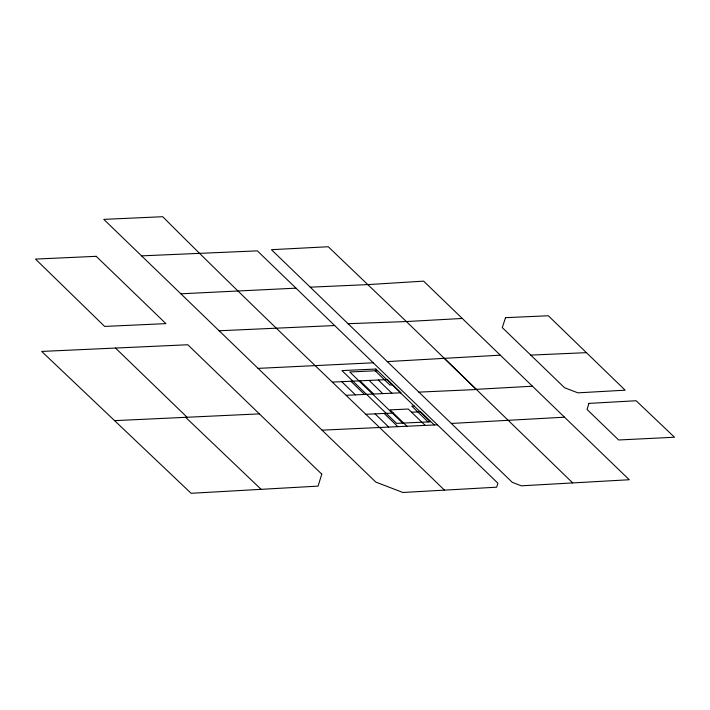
<?xml version="1.0" encoding="UTF-8"?>
<svg xmlns="http://www.w3.org/2000/svg" width="710" height="710" viewBox="0 0 710 710"><rect width="100%" height="100%" fill="white"/><g stroke="black" fill="none" stroke-linecap="round" stroke-linejoin="round"><path stroke-width="1.06" d="M387.269 361.594L500.293 355.169M462.263 318.462L406.395 321.55L348.06 323.707M572.704 482.924L406.395 321.55L328.251 246.743L271.442 249.689L512.274 482.347L521.3 485.817L629.246 479.738L532.447 386.213L476.241 389.346L444.309 358.346M451.311 423.453L564.485 417.196M334.685 325.544L219.15 330.771M258.076 368.375L373.247 362.801M180.881 293.798L295.99 288.162M377.587 370.673L349.764 371.978L402.668 423.107M114.594 420.639L259.381 413.886M322.038 430.154L437.449 424.828M310.234 287.177L367.975 284.595L423.63 281.142L532.447 386.213M332.644 382.086L387.34 379.584L400.99 392.781L346.302 395.284M392.284 384.882L389.896 384.989L375.2 370.789M418.864 392.124L476.445 389.524M414.134 405.996L411.747 406.102L428.139 421.944M365.961 414.276L393.305 413.034M411.534 412.199L420.648 411.782L434.307 424.97M141.565 255.866L257.366 250.861L497.896 483.208L496.654 487.193L402.881 492.483L375.812 482.09L103.793 219.372L162.714 216.71C255.174 309.365 350.571 398.967 444.469 490.148M530.76 355.098L586.433 352.657M185.647 417.329L261.111 489.332M378.226 380.001L391.876 393.198M425.192 425.388L408.259 409.031L390.03 409.865L406.963 426.222M369.111 380.418L382.761 393.615M359.988 380.835L373.646 394.032M350.873 381.252L364.532 394.449M384.19 413.451L397.848 426.639M341.758 381.669L355.417 394.866M375.075 413.859L388.734 427.056M115.499 348.051L187.112 417.267M321.772 474.147L318.08 486.119L191.114 493.29L41.695 351.432L187.804 344.749L321.772 474.147M588.918 403.395L587.046 409.457L618.641 439.987L674.5 437.236L636.125 400.742L588.918 403.395M505.529 317.681L502.272 327.585L564.512 387.704L577.878 392.843L625.164 390.18L548.315 315.755L505.529 317.681M96.214 256.319L35.5 259.088L104.654 326.431L165.918 323.627L96.214 256.319M375.892 369.04L341.945 370.593L396.579 423.382L430.526 421.829L375.892 369.04"/></g></svg>
